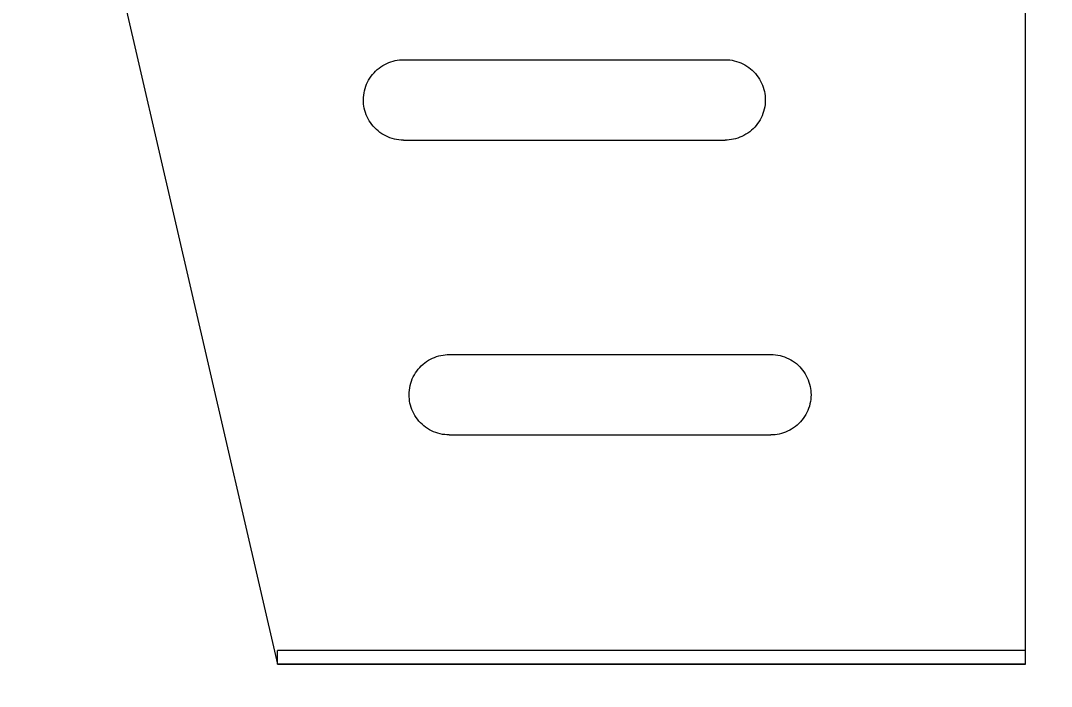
# Model space of a CAD drawing. Header units: millimetres. Extents: x 27531 to 32481, y 14140 to 19587.
# Drawn here: x 31681.3 to 32049.9, y 15051.7 to 15289.7 of the extents above; entities that cross this region are included whole.
import ezdxf

# ---------------------------------------------------------------- set-up
doc = ezdxf.new("R2010")
doc.units = ezdxf.units.MM
doc.header["$LTSCALE"] = 3
doc.layers.add('Warstwa 1', color=7, linetype='Continuous')
doc.styles.get("Standard").update_dxf_attribs({"font": 'arial.ttf'})
doc.dimstyles.new('MATEUSZ', dxfattribs={"dimtxt": 35, "dimasz": 16, "dimexe": 0.18, "dimexo": 0.0625, "dimgap": 0.09, "dimtad": 0, "dimdec": 0, "dimdsep": 46, "dimtxsty": 'Standard', "dimblk": 'DOT', "dimcen": 0.09, "dimse1": 1, "dimse2": 1, "dimadec": 0, "dimazin": 0, "dimtfac": 1, "dimtdec": 0, "dimtofl": 0, "dimtmove": 0, "dimatfit": 3, "dimfxl": 1, "dimtolj": 1, "dimtzin": 0, "dimlwd": 9, "dimlwe": 9, "dimarcsym": 0})

# ---------------------------------------------------------------- blocks, each defined once
blk = doc.blocks.new('dfs')
at = {"layer": 'Warstwa 1', "color": 7, "lineweight": 18}
for points in [[(-12897.03, 39107.96), (-12897.03, 39505.15)], [(-12897.03, 39107.96), (-12897.03, 39505.15)], [(-12897.03, 39107.96), (-12897.03, 39505.15)], [(-12897.03, 39107.96), (-12897.03, 39505.15)], [(-13223.66, 39469.44), (-13140.11, 39107.96)], [(-13223.66, 39469.44), (-13140.11, 39107.96)], [(-13223.66, 39469.44), (-13140.11, 39107.96)], [(-13223.66, 39469.44), (-13140.11, 39107.96)], [(-13099.16, 39304.35), (-12994.63, 39304.35)], [(-13099.16, 39304.35), (-12994.63, 39304.35)], [(-13099.16, 39304.35), (-12994.63, 39304.35)], [(-13099.16, 39304.35), (-12994.63, 39304.35)], [(-13099.16, 39278.22), (-12994.63, 39278.22)], [(-13099.16, 39278.22), (-12994.63, 39278.22)], [(-13099.16, 39278.22), (-12994.63, 39278.22)], [(-13099.16, 39278.22), (-12994.63, 39278.22)], [(-13084.3, 39208.54), (-12979.77, 39208.54)], [(-13084.3, 39208.54), (-12979.77, 39208.54)], [(-13084.3, 39208.54), (-12979.77, 39208.54)], [(-13084.3, 39208.54), (-12979.77, 39208.54)], [(-13084.3, 39182.41), (-12979.77, 39182.41)], [(-13084.3, 39182.41), (-12979.77, 39182.41)], [(-13084.3, 39182.41), (-12979.77, 39182.41)], [(-13084.3, 39182.41), (-12979.77, 39182.41)], [(-12897.03, 39112.32), (-13140.13, 39112.32)], [(-13140.13, 39112.32), (-13140.13, 39112.32)], [(-12897.03, 39112.32), (-13140.13, 39112.32)], [(-13140.13, 39107.96), (-13140.13, 39112.32)], [(-13140.13, 39107.96), (-13140.13, 39112.32)], [(-13140.13, 39112.32), (-13140.13, 39112.32)], [(-13140.13, 39107.96), (-13140.13, 39112.32)], [(-13140.13, 39107.96), (-13140.13, 39112.32)], [(-12897.03, 39112.32), (-13140.13, 39112.32)], [(-12897.03, 39112.32), (-13140.13, 39112.32)], [(-12897.03, 39112.32), (-12897.03, 39112.32)], [(-12897.03, 39107.96), (-12897.03, 39112.32)], [(-12897.03, 39107.96), (-12897.03, 39112.32)], [(-12897.03, 39112.32), (-12897.03, 39112.32)], [(-12897.03, 39107.96), (-12897.03, 39112.32)], [(-12897.03, 39107.96), (-12897.03, 39112.32)], [(-13140.13, 39107.96), (-13140.13, 39107.96)], [(-12897.03, 39107.96), (-13140.13, 39107.96)], [(-12897.03, 39107.96), (-13140.13, 39107.96)], [(-12897.03, 39107.96), (-13140.13, 39107.96)], [(-13140.13, 39107.96), (-13140.13, 39107.96)], [(-12897.03, 39107.96), (-13140.13, 39107.96)], [(-13140.11, 39107.96), (-12897.03, 39107.96)], [(-13140.11, 39107.96), (-13140.11, 39107.96)], [(-13140.11, 39107.96), (-12897.03, 39107.96)], [(-13140.11, 39107.96), (-12897.03, 39107.96)], [(-13140.11, 39107.96), (-13140.11, 39107.96)], [(-13140.11, 39107.96), (-12897.03, 39107.96)], [(-12897.03, 39107.96), (-12897.03, 39107.96)], [(-12897.03, 39107.96), (-12897.03, 39107.96)], [(-12897.03, 39107.96), (-12897.03, 39107.96)], [(-12897.03, 39107.96), (-12897.03, 39107.96)]]:
    blk.add_lwpolyline(points, dxfattribs=at)
for points in [[(-13112.22, 39291.28), (-13112.22, 39292.29), (-13112.1, 39293.3), (-13111.87, 39294.28), (-13111.65, 39295.25), (-13111.31, 39296.19), (-13110.86, 39297.09), (-13110.42, 39297.98), (-13109.88, 39298.81), (-13109.25, 39299.58), (-13108.62, 39300.34), (-13107.92, 39301.03), (-13107.14, 39301.63), (-13106.36, 39302.23), (-13105.52, 39302.74), (-13104.63, 39303.15), (-13103.75, 39303.56), (-13102.82, 39303.86), (-13101.87, 39304.07), (-13100.98, 39304.25), (-13100.07, 39304.35), (-13099.16, 39304.35)], [(-13112.22, 39291.28), (-13112.22, 39292.29), (-13112.1, 39293.3), (-13111.87, 39294.28), (-13111.65, 39295.25), (-13111.31, 39296.19), (-13110.86, 39297.09), (-13110.42, 39297.98), (-13109.88, 39298.81), (-13109.25, 39299.58), (-13108.62, 39300.34), (-13107.92, 39301.03), (-13107.14, 39301.63), (-13106.36, 39302.23), (-13105.52, 39302.74), (-13104.63, 39303.15), (-13103.75, 39303.56), (-13102.82, 39303.86), (-13101.87, 39304.07), (-13100.98, 39304.25), (-13100.07, 39304.35), (-13099.16, 39304.35)], [(-13112.22, 39291.28), (-13112.22, 39292.29), (-13112.1, 39293.3), (-13111.87, 39294.28), (-13111.65, 39295.25), (-13111.31, 39296.19), (-13110.86, 39297.09), (-13110.42, 39297.98), (-13109.88, 39298.81), (-13109.25, 39299.58), (-13108.62, 39300.34), (-13107.92, 39301.03), (-13107.14, 39301.63), (-13106.36, 39302.23), (-13105.52, 39302.74), (-13104.63, 39303.15), (-13103.75, 39303.56), (-13102.82, 39303.86), (-13101.87, 39304.07), (-13100.98, 39304.25), (-13100.07, 39304.35), (-13099.16, 39304.35)], [(-13112.22, 39291.28), (-13112.22, 39292.29), (-13112.1, 39293.3), (-13111.87, 39294.28), (-13111.65, 39295.25), (-13111.31, 39296.19), (-13110.86, 39297.09), (-13110.42, 39297.98), (-13109.88, 39298.81), (-13109.25, 39299.58), (-13108.62, 39300.34), (-13107.92, 39301.03), (-13107.14, 39301.63), (-13106.36, 39302.23), (-13105.52, 39302.74), (-13104.63, 39303.15), (-13103.75, 39303.56), (-13102.82, 39303.86), (-13101.87, 39304.07), (-13100.98, 39304.25), (-13100.07, 39304.35), (-13099.16, 39304.35)], [(-12994.63, 39304.35), (-12993.63, 39304.35), (-12992.62, 39304.23), (-12991.64, 39304), (-12990.68, 39303.78), (-12989.72, 39303.43), (-12988.83, 39302.99), (-12987.95, 39302.55), (-12987.1, 39302.01), (-12986.34, 39301.38), (-12985.59, 39300.76), (-12984.89, 39300.04), (-12984.29, 39299.26), (-12983.7, 39298.49), (-12983.18, 39297.64), (-12982.77, 39296.76), (-12982.37, 39295.88), (-12982.05, 39294.94), (-12981.85, 39294), (-12981.66, 39293.11), (-12981.57, 39292.19), (-12981.57, 39291.28)], [(-12994.63, 39304.35), (-12993.63, 39304.35), (-12992.62, 39304.23), (-12991.64, 39304), (-12990.68, 39303.78), (-12989.72, 39303.43), (-12988.83, 39302.99), (-12987.95, 39302.55), (-12987.1, 39302.01), (-12986.34, 39301.38), (-12985.59, 39300.76), (-12984.89, 39300.04), (-12984.29, 39299.26), (-12983.7, 39298.49), (-12983.18, 39297.64), (-12982.77, 39296.76), (-12982.37, 39295.88), (-12982.05, 39294.94), (-12981.85, 39294), (-12981.66, 39293.11), (-12981.57, 39292.19), (-12981.57, 39291.28)], [(-12994.63, 39304.35), (-12993.63, 39304.35), (-12992.62, 39304.23), (-12991.64, 39304), (-12990.68, 39303.78), (-12989.72, 39303.43), (-12988.83, 39302.99), (-12987.95, 39302.55), (-12987.1, 39302.01), (-12986.34, 39301.38), (-12985.59, 39300.76), (-12984.89, 39300.04), (-12984.29, 39299.26), (-12983.7, 39298.49), (-12983.18, 39297.64), (-12982.77, 39296.76), (-12982.37, 39295.88), (-12982.05, 39294.94), (-12981.85, 39294), (-12981.66, 39293.11), (-12981.57, 39292.19), (-12981.57, 39291.28)], [(-12994.63, 39304.35), (-12993.63, 39304.35), (-12992.62, 39304.23), (-12991.64, 39304), (-12990.68, 39303.78), (-12989.72, 39303.43), (-12988.83, 39302.99), (-12987.95, 39302.55), (-12987.1, 39302.01), (-12986.34, 39301.38), (-12985.59, 39300.76), (-12984.89, 39300.04), (-12984.29, 39299.26), (-12983.7, 39298.49), (-12983.18, 39297.64), (-12982.77, 39296.76), (-12982.37, 39295.88), (-12982.05, 39294.94), (-12981.85, 39294), (-12981.66, 39293.11), (-12981.57, 39292.19), (-12981.57, 39291.28)], [(-13099.16, 39278.22), (-13100.16, 39278.22), (-13101.17, 39278.34), (-13102.15, 39278.57), (-13103.11, 39278.79), (-13104.07, 39279.14), (-13104.96, 39279.58), (-13105.84, 39280.02), (-13106.69, 39280.56), (-13107.45, 39281.19), (-13108.2, 39281.81), (-13108.9, 39282.53), (-13109.5, 39283.31), (-13110.1, 39284.07), (-13110.61, 39284.93), (-13111.02, 39285.81), (-13111.42, 39286.69), (-13111.74, 39287.63), (-13111.94, 39288.57), (-13112.13, 39289.46), (-13112.22, 39290.38), (-13112.22, 39291.28)], [(-13099.16, 39278.22), (-13100.16, 39278.22), (-13101.17, 39278.34), (-13102.15, 39278.57), (-13103.11, 39278.79), (-13104.07, 39279.14), (-13104.96, 39279.58), (-13105.84, 39280.02), (-13106.69, 39280.56), (-13107.45, 39281.19), (-13108.2, 39281.81), (-13108.9, 39282.53), (-13109.5, 39283.31), (-13110.1, 39284.07), (-13110.61, 39284.93), (-13111.02, 39285.81), (-13111.42, 39286.69), (-13111.74, 39287.63), (-13111.94, 39288.57), (-13112.13, 39289.46), (-13112.22, 39290.38), (-13112.22, 39291.28)], [(-13099.16, 39278.22), (-13100.16, 39278.22), (-13101.17, 39278.34), (-13102.15, 39278.57), (-13103.11, 39278.79), (-13104.07, 39279.14), (-13104.96, 39279.58), (-13105.84, 39280.02), (-13106.69, 39280.56), (-13107.45, 39281.19), (-13108.2, 39281.81), (-13108.9, 39282.53), (-13109.5, 39283.31), (-13110.1, 39284.07), (-13110.61, 39284.93), (-13111.02, 39285.81), (-13111.42, 39286.69), (-13111.74, 39287.63), (-13111.94, 39288.57), (-13112.13, 39289.46), (-13112.22, 39290.38), (-13112.22, 39291.28)], [(-13099.16, 39278.22), (-13100.16, 39278.22), (-13101.17, 39278.34), (-13102.15, 39278.57), (-13103.11, 39278.79), (-13104.07, 39279.14), (-13104.96, 39279.58), (-13105.84, 39280.02), (-13106.69, 39280.56), (-13107.45, 39281.19), (-13108.2, 39281.81), (-13108.9, 39282.53), (-13109.5, 39283.31), (-13110.1, 39284.07), (-13110.61, 39284.93), (-13111.02, 39285.81), (-13111.42, 39286.69), (-13111.74, 39287.63), (-13111.94, 39288.57), (-13112.13, 39289.46), (-13112.22, 39290.38), (-13112.22, 39291.28)], [(-12981.57, 39291.28), (-12981.57, 39290.28), (-12981.69, 39289.27), (-12981.92, 39288.29), (-12982.14, 39287.32), (-12982.48, 39286.38), (-12982.93, 39285.48), (-12983.37, 39284.59), (-12983.91, 39283.76), (-12984.54, 39282.99), (-12985.17, 39282.23), (-12985.87, 39281.54), (-12986.65, 39280.94), (-12987.43, 39280.34), (-12988.27, 39279.83), (-12989.16, 39279.42), (-12990.04, 39279.01), (-12990.97, 39278.71), (-12991.92, 39278.5), (-12992.81, 39278.32), (-12993.72, 39278.22), (-12994.63, 39278.22)], [(-12981.57, 39291.28), (-12981.57, 39290.28), (-12981.69, 39289.27), (-12981.92, 39288.29), (-12982.14, 39287.32), (-12982.48, 39286.38), (-12982.93, 39285.48), (-12983.37, 39284.59), (-12983.91, 39283.76), (-12984.54, 39282.99), (-12985.17, 39282.23), (-12985.87, 39281.54), (-12986.65, 39280.94), (-12987.43, 39280.34), (-12988.27, 39279.83), (-12989.16, 39279.42), (-12990.04, 39279.01), (-12990.97, 39278.71), (-12991.92, 39278.5), (-12992.81, 39278.32), (-12993.72, 39278.22), (-12994.63, 39278.22)], [(-12981.57, 39291.28), (-12981.57, 39290.28), (-12981.69, 39289.27), (-12981.92, 39288.29), (-12982.14, 39287.32), (-12982.48, 39286.38), (-12982.93, 39285.48), (-12983.37, 39284.59), (-12983.91, 39283.76), (-12984.54, 39282.99), (-12985.17, 39282.23), (-12985.87, 39281.54), (-12986.65, 39280.94), (-12987.43, 39280.34), (-12988.27, 39279.83), (-12989.16, 39279.42), (-12990.04, 39279.01), (-12990.97, 39278.71), (-12991.92, 39278.5), (-12992.81, 39278.32), (-12993.72, 39278.22), (-12994.63, 39278.22)], [(-12981.57, 39291.28), (-12981.57, 39290.28), (-12981.69, 39289.27), (-12981.92, 39288.29), (-12982.14, 39287.32), (-12982.48, 39286.38), (-12982.93, 39285.48), (-12983.37, 39284.59), (-12983.91, 39283.76), (-12984.54, 39282.99), (-12985.17, 39282.23), (-12985.87, 39281.54), (-12986.65, 39280.94), (-12987.43, 39280.34), (-12988.27, 39279.83), (-12989.16, 39279.42), (-12990.04, 39279.01), (-12990.97, 39278.71), (-12991.92, 39278.5), (-12992.81, 39278.32), (-12993.72, 39278.22), (-12994.63, 39278.22)], [(-13097.36, 39195.47), (-13097.36, 39196.48), (-13097.24, 39197.49), (-13097.01, 39198.46), (-13096.79, 39199.44), (-13096.45, 39200.38), (-13096, 39201.27), (-13095.56, 39202.16), (-13095.02, 39203), (-13094.39, 39203.77), (-13093.76, 39204.53), (-13093.06, 39205.22), (-13092.27, 39205.82), (-13091.5, 39206.42), (-13090.66, 39206.93), (-13089.77, 39207.34), (-13088.88, 39207.74), (-13087.96, 39208.05), (-13087.01, 39208.25), (-13086.12, 39208.44), (-13085.21, 39208.54), (-13084.3, 39208.54)], [(-13097.36, 39195.47), (-13097.36, 39196.48), (-13097.24, 39197.49), (-13097.01, 39198.46), (-13096.79, 39199.44), (-13096.45, 39200.38), (-13096, 39201.27), (-13095.56, 39202.16), (-13095.02, 39203), (-13094.39, 39203.77), (-13093.76, 39204.53), (-13093.06, 39205.22), (-13092.27, 39205.82), (-13091.5, 39206.42), (-13090.66, 39206.93), (-13089.77, 39207.34), (-13088.88, 39207.74), (-13087.96, 39208.05), (-13087.01, 39208.25), (-13086.12, 39208.44), (-13085.21, 39208.54), (-13084.3, 39208.54)], [(-13097.36, 39195.47), (-13097.36, 39196.48), (-13097.24, 39197.49), (-13097.01, 39198.46), (-13096.79, 39199.44), (-13096.45, 39200.38), (-13096, 39201.27), (-13095.56, 39202.16), (-13095.02, 39203), (-13094.39, 39203.77), (-13093.76, 39204.53), (-13093.06, 39205.22), (-13092.27, 39205.82), (-13091.5, 39206.42), (-13090.66, 39206.93), (-13089.77, 39207.34), (-13088.88, 39207.74), (-13087.96, 39208.05), (-13087.01, 39208.25), (-13086.12, 39208.44), (-13085.21, 39208.54), (-13084.3, 39208.54)], [(-13097.36, 39195.47), (-13097.36, 39196.48), (-13097.24, 39197.49), (-13097.01, 39198.46), (-13096.79, 39199.44), (-13096.45, 39200.38), (-13096, 39201.27), (-13095.56, 39202.16), (-13095.02, 39203), (-13094.39, 39203.77), (-13093.76, 39204.53), (-13093.06, 39205.22), (-13092.27, 39205.82), (-13091.5, 39206.42), (-13090.66, 39206.93), (-13089.77, 39207.34), (-13088.88, 39207.74), (-13087.96, 39208.05), (-13087.01, 39208.25), (-13086.12, 39208.44), (-13085.21, 39208.54), (-13084.3, 39208.54)], [(-12979.77, 39208.54), (-12978.77, 39208.54), (-12977.76, 39208.42), (-12976.78, 39208.19), (-12975.82, 39207.96), (-12974.86, 39207.62), (-12973.97, 39207.18), (-12973.09, 39206.74), (-12972.24, 39206.19), (-12971.48, 39205.57), (-12970.72, 39204.95), (-12970.03, 39204.23), (-12969.43, 39203.45), (-12968.83, 39202.68), (-12968.32, 39201.83), (-12967.91, 39200.95), (-12967.5, 39200.07), (-12967.19, 39199.13), (-12966.99, 39198.18), (-12966.8, 39197.3), (-12966.71, 39196.38), (-12966.71, 39195.47)], [(-12979.77, 39208.54), (-12978.77, 39208.54), (-12977.76, 39208.42), (-12976.78, 39208.19), (-12975.82, 39207.96), (-12974.86, 39207.62), (-12973.97, 39207.18), (-12973.09, 39206.74), (-12972.24, 39206.19), (-12971.48, 39205.57), (-12970.72, 39204.95), (-12970.03, 39204.23), (-12969.43, 39203.45), (-12968.83, 39202.68), (-12968.32, 39201.83), (-12967.91, 39200.95), (-12967.5, 39200.07), (-12967.19, 39199.13), (-12966.99, 39198.18), (-12966.8, 39197.3), (-12966.71, 39196.38), (-12966.71, 39195.47)], [(-12979.77, 39208.54), (-12978.77, 39208.54), (-12977.76, 39208.42), (-12976.78, 39208.19), (-12975.82, 39207.96), (-12974.86, 39207.62), (-12973.97, 39207.18), (-12973.09, 39206.74), (-12972.24, 39206.19), (-12971.48, 39205.57), (-12970.72, 39204.95), (-12970.03, 39204.23), (-12969.43, 39203.45), (-12968.83, 39202.68), (-12968.32, 39201.83), (-12967.91, 39200.95), (-12967.5, 39200.07), (-12967.19, 39199.13), (-12966.99, 39198.18), (-12966.8, 39197.3), (-12966.71, 39196.38), (-12966.71, 39195.47)], [(-12979.77, 39208.54), (-12978.77, 39208.54), (-12977.76, 39208.42), (-12976.78, 39208.19), (-12975.82, 39207.96), (-12974.86, 39207.62), (-12973.97, 39207.18), (-12973.09, 39206.74), (-12972.24, 39206.19), (-12971.48, 39205.57), (-12970.72, 39204.95), (-12970.03, 39204.23), (-12969.43, 39203.45), (-12968.83, 39202.68), (-12968.32, 39201.83), (-12967.91, 39200.95), (-12967.5, 39200.07), (-12967.19, 39199.13), (-12966.99, 39198.18), (-12966.8, 39197.3), (-12966.71, 39196.38), (-12966.71, 39195.47)], [(-13084.3, 39182.41), (-13085.3, 39182.41), (-13086.31, 39182.52), (-13087.29, 39182.75), (-13088.25, 39182.98), (-13089.21, 39183.33), (-13090.1, 39183.77), (-13090.98, 39184.2), (-13091.83, 39184.75), (-13092.59, 39185.38), (-13093.34, 39186), (-13094.04, 39186.72), (-13094.64, 39187.49), (-13095.23, 39188.26), (-13095.75, 39189.12), (-13096.16, 39190), (-13096.56, 39190.88), (-13096.88, 39191.82), (-13097.08, 39192.76), (-13097.26, 39193.65), (-13097.36, 39194.57), (-13097.36, 39195.47)], [(-13084.3, 39182.41), (-13085.3, 39182.41), (-13086.31, 39182.52), (-13087.29, 39182.75), (-13088.25, 39182.98), (-13089.21, 39183.33), (-13090.1, 39183.77), (-13090.98, 39184.2), (-13091.83, 39184.75), (-13092.59, 39185.38), (-13093.34, 39186), (-13094.04, 39186.72), (-13094.64, 39187.49), (-13095.23, 39188.26), (-13095.75, 39189.12), (-13096.16, 39190), (-13096.56, 39190.88), (-13096.88, 39191.82), (-13097.08, 39192.76), (-13097.26, 39193.65), (-13097.36, 39194.57), (-13097.36, 39195.47)], [(-13084.3, 39182.41), (-13085.3, 39182.41), (-13086.31, 39182.52), (-13087.29, 39182.75), (-13088.25, 39182.98), (-13089.21, 39183.33), (-13090.1, 39183.77), (-13090.98, 39184.2), (-13091.83, 39184.75), (-13092.59, 39185.38), (-13093.34, 39186), (-13094.04, 39186.72), (-13094.64, 39187.49), (-13095.23, 39188.26), (-13095.75, 39189.12), (-13096.16, 39190), (-13096.56, 39190.88), (-13096.88, 39191.82), (-13097.08, 39192.76), (-13097.26, 39193.65), (-13097.36, 39194.57), (-13097.36, 39195.47)], [(-13084.3, 39182.41), (-13085.3, 39182.41), (-13086.31, 39182.52), (-13087.29, 39182.75), (-13088.25, 39182.98), (-13089.21, 39183.33), (-13090.1, 39183.77), (-13090.98, 39184.2), (-13091.83, 39184.75), (-13092.59, 39185.38), (-13093.34, 39186), (-13094.04, 39186.72), (-13094.64, 39187.49), (-13095.23, 39188.26), (-13095.75, 39189.12), (-13096.16, 39190), (-13096.56, 39190.88), (-13096.88, 39191.82), (-13097.08, 39192.76), (-13097.26, 39193.65), (-13097.36, 39194.57), (-13097.36, 39195.47)], [(-12966.71, 39195.47), (-12966.71, 39194.47), (-12966.83, 39193.46), (-12967.05, 39192.48), (-12967.28, 39191.51), (-12967.62, 39190.57), (-12968.07, 39189.67), (-12968.51, 39188.78), (-12969.05, 39187.95), (-12969.68, 39187.18), (-12970.3, 39186.42), (-12971.01, 39185.73), (-12971.79, 39185.13), (-12972.57, 39184.53), (-12973.41, 39184.02), (-12974.3, 39183.61), (-12975.18, 39183.2), (-12976.11, 39182.89), (-12977.06, 39182.69), (-12977.95, 39182.5), (-12978.86, 39182.41), (-12979.77, 39182.41)], [(-12966.71, 39195.47), (-12966.71, 39194.47), (-12966.83, 39193.46), (-12967.05, 39192.48), (-12967.28, 39191.51), (-12967.62, 39190.57), (-12968.07, 39189.67), (-12968.51, 39188.78), (-12969.05, 39187.95), (-12969.68, 39187.18), (-12970.3, 39186.42), (-12971.01, 39185.73), (-12971.79, 39185.13), (-12972.57, 39184.53), (-12973.41, 39184.02), (-12974.3, 39183.61), (-12975.18, 39183.2), (-12976.11, 39182.89), (-12977.06, 39182.69), (-12977.95, 39182.5), (-12978.86, 39182.41), (-12979.77, 39182.41)], [(-12966.71, 39195.47), (-12966.71, 39194.47), (-12966.83, 39193.46), (-12967.05, 39192.48), (-12967.28, 39191.51), (-12967.62, 39190.57), (-12968.07, 39189.67), (-12968.51, 39188.78), (-12969.05, 39187.95), (-12969.68, 39187.18), (-12970.3, 39186.42), (-12971.01, 39185.73), (-12971.79, 39185.13), (-12972.57, 39184.53), (-12973.41, 39184.02), (-12974.3, 39183.61), (-12975.18, 39183.2), (-12976.11, 39182.89), (-12977.06, 39182.69), (-12977.95, 39182.5), (-12978.86, 39182.41), (-12979.77, 39182.41)], [(-12966.71, 39195.47), (-12966.71, 39194.47), (-12966.83, 39193.46), (-12967.05, 39192.48), (-12967.28, 39191.51), (-12967.62, 39190.57), (-12968.07, 39189.67), (-12968.51, 39188.78), (-12969.05, 39187.95), (-12969.68, 39187.18), (-12970.3, 39186.42), (-12971.01, 39185.73), (-12971.79, 39185.13), (-12972.57, 39184.53), (-12973.41, 39184.02), (-12974.3, 39183.61), (-12975.18, 39183.2), (-12976.11, 39182.89), (-12977.06, 39182.69), (-12977.95, 39182.5), (-12978.86, 39182.41), (-12979.77, 39182.41)]]:
    blk.add_open_spline(points, degree=3, knots=[0, 0, 0, 0, 1, 1, 1, 2, 2, 2, 3, 3, 3, 4, 4, 4, 5, 5, 5, 6, 6, 6, 7, 7, 7, 7], dxfattribs=at)
blk = doc.blocks.new('_Dot')
at = {"color": 0, "linetype": 'ByBlock', "lineweight": -2}
blk.add_line((-0.5, 0), (-1, 0), dxfattribs=at)
at = {"color": 0, "linetype": 'ByBlock', "const_width": 0.5}
blk.add_lwpolyline([(-0.25, 0, 1), (0.25, 0, 1)], format="xyb", close=True, dxfattribs=at)
blk = doc.blocks.new('*D49')
at = {"color": 0, "lineweight": 9, "transparency": 16777216}
for p, q in [((32167.64, 15503.71), (32167.64, 15327.94)), ((32167.64, 15075.71), (32167.64, 15249.14))]:
    blk.add_line(p, q, dxfattribs=at)
at = {"layer": 'Defpoints', "color": 0, "transparency": 16777216}
for p in [(32040.62, 15519.71), (32167.64, 15519.71), (32040.62, 15059.71)]:
    blk.add_point(p, dxfattribs=at)
at = {"color": 0, "lineweight": 9, "transparency": 16777216, "xscale": 16, "yscale": 16, "zscale": 16}
for p, rotation in [((32167.64, 15519.71), 90), ((32167.64, 15059.71), 270)]:
    blk.add_blockref('_Dot', p, dxfattribs=dict(at, rotation=rotation))
at = {"color": 0, "transparency": 16777216, "insert": (32167.64, 15288.54), "char_height": 35, "attachment_point": 5, "rotation": 90}
blk.add_mtext('\\A1;460', dxfattribs=at)

msp = doc.modelspace()

# ---------------------------------------------------------------- block references
at = {"xscale": 1.1, "yscale": 1.1, "zscale": 1.1}
msp.add_blockref('dfs', (46227.35, -27959.05), dxfattribs=at)

# ---------------------------------------------------------------- dimensions: what is measured, and where the dimension line sits
dim = msp.add_linear_dim(base=(32167.64, 15519.71), p1=(32040.62, 15059.71), p2=(32040.62, 15519.71), angle=90, dimstyle='MATEUSZ')
dim.commit()
dim.dimension.update_dxf_attribs({"geometry": '*D49', "text_midpoint": (32167.64, 15288.54), "dimtype": 160})

doc.saveas('drawing.dxf')
